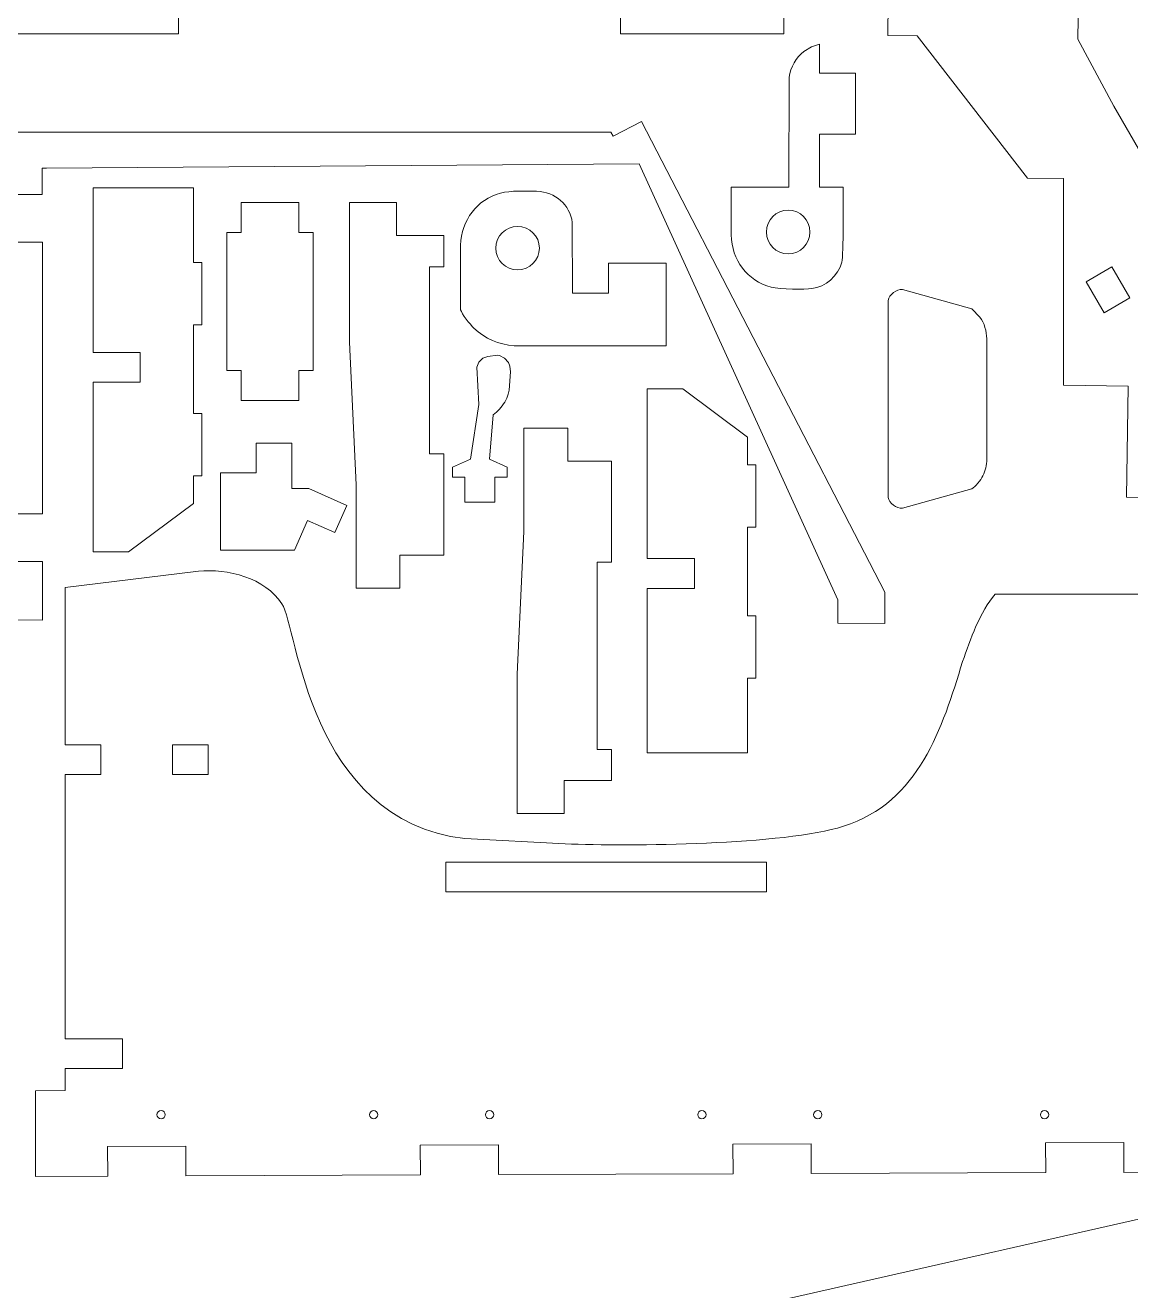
# Model space of a CAD drawing. Header units: centimetres. Extents: x -129.3 to -71.3, y -1.4 to 86.6.
# Drawn here: x -118.84 to -109.43, y 60.94 to 71.7 of the extents above; entities that cross this region are included whole.
import ezdxf

# ---------------------------------------------------------------- set-up
doc = ezdxf.new("R2010")
doc.units = ezdxf.units.CM
doc.header["$MEASUREMENT"] = 0
doc.layers.add('Camada 1', color=7, linetype='Continuous')

msp = doc.modelspace()

# ---------------------------------------------------------------- linework, layer by layer
at = {"layer": 'Camada 1', "color": 140, "lineweight": 9}
for centre in [(-117.67978, 62.43387), (-115.87117, 62.43387), (-114.88524, 62.43387), (-113.07871, 62.43387), (-112.09278, 62.43387), (-110.16287, 62.43387)]:
    msp.add_ellipse(centre, major_axis=(0, 0.03553), ratio=1, dxfattribs=at)
at = {"layer": 'Camada 1', "color": 250, "lineweight": 20}
msp.add_open_spline([(-100.75825, 86.62825), (-100.75825, 86.62825), (-128.75826, 86.62825), (-128.75826, 86.62825), (-128.75826, 86.62825), (-129.03325, 86.62825), (-129.25825, 86.40325), (-129.25825, 86.12825), (-129.25825, 86.12825), (-129.25825, 86.12825), (-129.25825, 43.12824), (-129.25825, 43.12824), (-129.25825, 43.12824), (-129.25825, 42.85323), (-129.03325, 42.62823), (-128.75826, 42.62823), (-128.75826, 42.62823), (-128.75826, 42.62823), (-100.75825, 42.62823), (-100.75825, 42.62823), (-100.75825, 42.62823), (-100.48326, 42.62823), (-100.25825, 42.85323), (-100.25825, 43.12824), (-100.25825, 43.12824), (-100.25825, 43.12824), (-100.25825, 86.12825), (-100.25825, 86.12825), (-100.25825, 86.12825), (-100.25825, 86.40325), (-100.48326, 86.62825), (-100.75825, 86.62825)], degree=3, knots=[0, 0, 0, 0, 0.11111111, 0.11111111, 0.11111111, 0.11111111, 0.22222222, 0.22222222, 0.22222222, 0.22222222, 0.33333333, 0.33333333, 0.33333333, 0.33333333, 0.44444444, 0.44444444, 0.44444444, 0.44444444, 0.55555556, 0.55555556, 0.55555556, 0.55555556, 0.66666667, 0.66666667, 0.66666667, 0.66666667, 0.77777778, 0.77777778, 0.77777778, 0.77777778, 1, 1, 1, 1], dxfattribs=at)
at = {"layer": 'Camada 1', "lineweight": 9}
for points, knots in [([(-106.00759, 72.35731), (-106.00759, 72.35731), (-106.00228, 72.72439), (-106.00228, 72.72439), (-106.00228, 72.72439), (-106.00228, 72.72439), (-105.36587, 72.71517), (-105.36587, 72.71517), (-105.36587, 72.71517), (-105.36587, 72.71517), (-104.58254, 72.40085), (-104.58254, 72.40085), (-104.58254, 72.40085), (-104.58254, 72.40085), (-102.04878, 72.36412), (-102.04878, 72.36412), (-102.04878, 72.36412), (-102.04878, 72.36412), (-101.74444, 72.13822), (-101.74444, 72.13822), (-101.74444, 72.13822), (-101.74444, 72.13822), (-101.74561, 72.05665), (-101.74561, 72.05665), (-101.74561, 72.05665), (-101.74561, 72.05665), (-101.95944, 72.05975), (-101.95944, 72.05975), (-101.95944, 72.05975), (-101.95944, 72.05975), (-101.9742, 71.04006), (-101.9742, 71.04006), (-101.9742, 71.04006), (-101.9742, 71.04006), (-102.31704, 71.04505), (-102.31704, 71.04505), (-102.31704, 71.04505), (-102.31704, 71.04505), (-102.32408, 70.54383), (-102.32408, 70.54383), (-102.32408, 70.54383), (-102.32408, 70.54383), (-102.06951, 70.54007), (-102.06951, 70.54007), (-102.06951, 70.54007), (-102.06951, 70.54007), (-102.0767, 70.04862), (-102.0767, 70.04862), (-102.0767, 70.04862), (-102.0767, 70.04862), (-102.33126, 70.05234), (-102.33126, 70.05234), (-102.33126, 70.05234), (-102.33126, 70.05234), (-102.34766, 68.92734), (-102.34766, 68.92734), (-102.34766, 68.92734), (-102.34766, 68.92734), (-102.09309, 68.92373), (-102.09309, 68.92373), (-102.09309, 68.92373), (-102.09309, 68.92373), (-102.10006, 68.43429), (-102.10006, 68.43429), (-102.10006, 68.43429), (-102.10006, 68.43429), (-102.35462, 68.43789), (-102.35462, 68.43789), (-102.35462, 68.43789), (-102.35462, 68.43789), (-102.36587, 67.66885), (-102.36587, 67.66885), (-102.36587, 67.66885), (-102.36587, 67.66885), (-102.38771, 67.62767), (-102.38771, 67.62767), (-102.38771, 67.62767), (-102.38771, 67.62767), (-102.50046, 67.54931), (-102.50046, 67.54931), (-102.50046, 67.54931), (-102.50046, 67.54931), (-102.35413, 67.34021), (-102.35413, 67.34021), (-102.35413, 67.34021), (-102.35413, 67.34021), (-102.60446, 67.16482), (-102.60446, 67.16482), (-102.60446, 67.16482), (-102.60446, 67.16482), (-102.75063, 67.37403), (-102.75063, 67.37403), (-102.75063, 67.37403), (-102.75063, 67.37403), (-102.89138, 67.27542), (-102.89138, 67.27542), (-102.89138, 67.27542), (-102.89138, 67.27542), (-102.9206, 67.31724), (-102.9206, 67.31724), (-102.9206, 67.31724), (-102.9206, 67.31724), (-103.47463, 67.3252), (-103.47463, 67.3252), (-103.47463, 67.3252), (-103.47463, 67.3252), (-103.45533, 68.65909), (-103.45533, 68.65909), (-103.45533, 68.65909), (-103.45533, 68.65909), (-107.36544, 68.71577), (-107.36544, 68.71577), (-107.36544, 68.71577), (-107.36544, 68.71577), (-109.04497, 67.68009), (-109.04497, 67.68009), (-109.04497, 67.68009), (-109.04497, 67.68009), (-109.46658, 67.68621), (-109.46658, 67.68621), (-109.46658, 67.68621), (-109.46658, 67.68621), (-109.45298, 68.63009), (-109.45298, 68.63009), (-109.45298, 68.63009), (-109.45298, 68.63009), (-110.00313, 68.63829), (-110.00313, 68.63829), (-110.00313, 68.63829), (-110.00313, 68.63829), (-110.00309, 70.396), (-110.00309, 70.396), (-110.00309, 70.396), (-110.00309, 70.396), (-110.30779, 70.40015), (-110.30779, 70.40015), (-110.30779, 70.40015), (-110.30779, 70.40015), (-111.24757, 71.60987), (-111.24757, 71.60987), (-111.24757, 71.60987), (-111.24757, 71.60987), (-111.498, 71.61417), (-111.498, 71.61417), (-111.498, 71.61417), (-111.498, 71.61417), (-111.498, 71.62628), (-111.498, 71.62628), (-111.498, 71.62628), (-111.498, 71.62628), (-111.49332, 71.88037), (-111.49332, 71.88037), (-111.49332, 71.88037), (-111.49332, 71.88037), (-112.38276, 71.88127), (-112.38276, 71.88127), (-112.38276, 71.88127), (-112.38276, 71.88127), (-112.38278, 71.62702), (-112.38278, 71.62702), (-112.38278, 71.62702), (-112.38278, 71.62702), (-113.77232, 71.62706), (-113.77232, 71.62706), (-113.77232, 71.62706), (-113.77232, 71.62706), (-113.77232, 71.88131), (-113.77232, 71.88131), (-113.77232, 71.88131), (-113.77232, 71.88131), (-117.53159, 71.88143), (-117.53159, 71.88143), (-117.53159, 71.88143), (-117.53159, 71.88143), (-117.5316, 71.62648), (-117.5316, 71.62648), (-117.5316, 71.62648), (-117.5316, 71.62648), (-118.92116, 71.62652), (-118.92116, 71.62652), (-118.92116, 71.62652), (-118.92116, 71.62652), (-118.92115, 71.88146), (-118.92115, 71.88146), (-118.92115, 71.88146), (-118.92115, 71.88146), (-122.68042, 71.88157), (-122.68042, 71.88157), (-122.68042, 71.88157), (-122.68042, 71.88157), (-122.68044, 71.62662), (-122.68044, 71.62662), (-122.68044, 71.62662), (-122.68044, 71.62662), (-124.06998, 71.62668), (-124.06998, 71.62668), (-124.06998, 71.62668), (-124.06998, 71.62668), (-124.06997, 71.88161), (-124.06997, 71.88161), (-124.06997, 71.88161), (-124.06997, 71.88161), (-127.82924, 71.88172), (-127.82924, 71.88172), (-127.82924, 71.88172), (-127.82924, 71.88172), (-127.82926, 70.91644), (-127.82926, 70.91644), (-127.82926, 70.91644), (-127.82926, 70.91644), (-128.76923, 70.91662), (-128.76923, 70.91662), (-128.76923, 70.91662), (-128.76923, 70.91662), (-128.7658, 71.15752), (-128.7658, 71.15752), (-128.7658, 71.15752), (-128.7658, 71.15752), (-129.02036, 71.1612), (-129.02036, 71.1612), (-129.02036, 71.1612), (-129.02036, 71.1612), (-129.01592, 71.46711), (-129.01592, 71.46711), (-129.01592, 71.46711), (-129.01592, 71.46711), (-128.76136, 71.46342), (-128.76136, 71.46342), (-128.76136, 71.46342), (-128.76136, 71.46342), (-128.75037, 72.22203), (-128.75037, 72.22203), (-128.75037, 72.22203), (-128.75037, 72.22203), (-127.6424, 72.67091), (-127.6424, 72.67091), (-127.6424, 72.67091), (-127.6424, 72.67091), (-127.38784, 72.66723), (-127.38784, 72.66723), (-127.38784, 72.66723), (-127.38784, 72.66723), (-124.75468, 72.66678), (-124.75468, 72.66678), (-124.75468, 72.66678), (-124.75468, 72.66678), (-124.24173, 72.9276), (-124.24173, 72.9276), (-124.24173, 72.9276), (-124.24173, 72.9276), (-123.7326, 72.92021), (-123.7326, 72.92021), (-123.7326, 72.92021), (-123.7326, 72.92021), (-123.73707, 72.61434), (-123.73707, 72.61434), (-123.73707, 72.61434), (-123.73707, 72.61434), (-123.48251, 72.61065), (-123.48251, 72.61065), (-123.48251, 72.61065), (-123.48251, 72.61065), (-123.47808, 72.91656), (-123.47808, 72.91656), (-123.47808, 72.91656), (-123.47808, 72.91656), (-122.96896, 72.90918), (-122.96896, 72.90918), (-122.96896, 72.90918), (-122.96896, 72.90918), (-122.46327, 72.66673), (-122.46327, 72.66673), (-122.46327, 72.66673), (-122.46327, 72.66673), (-110.35044, 72.66639), (-110.35044, 72.66639), (-110.35044, 72.66639), (-110.35044, 72.66639), (-110.2851, 72.65429), (-110.2851, 72.65429), (-110.2851, 72.65429), (-110.2851, 72.65429), (-110.22171, 72.63431), (-110.22171, 72.63431), (-110.22171, 72.63431), (-110.22171, 72.63431), (-110.16122, 72.60677), (-110.16122, 72.60677), (-110.16122, 72.60677), (-110.16122, 72.60677), (-110.10452, 72.57206), (-110.10452, 72.57206), (-110.10452, 72.57206), (-110.10452, 72.57206), (-110.05247, 72.53071), (-110.05247, 72.53071), (-110.05247, 72.53071), (-110.05247, 72.53071), (-110.00582, 72.48331), (-110.00582, 72.48331), (-110.00582, 72.48331), (-110.00582, 72.48331), (-109.96527, 72.4306), (-109.96527, 72.4306), (-109.96527, 72.4306), (-109.96527, 72.4306), (-109.93142, 72.37333), (-109.93142, 72.37333), (-109.93142, 72.37333), (-109.93142, 72.37333), (-109.90479, 72.31236), (-109.90479, 72.31236), (-109.90479, 72.31236), (-109.90479, 72.31236), (-109.88576, 72.24862), (-109.88576, 72.24862), (-109.88576, 72.24862), (-109.88576, 72.24862), (-109.87462, 72.18301), (-109.87462, 72.18301), (-109.87462, 72.18301), (-109.87462, 72.18301), (-109.87153, 72.11655), (-109.87153, 72.11655), (-109.87153, 72.11655), (-109.87153, 72.11655), (-109.87924, 71.5831), (-109.87924, 71.5831), (-109.87924, 71.5831), (-109.87924, 71.5831), (-109.57345, 71.0115), (-109.57345, 71.0115), (-109.57345, 71.0115), (-109.57345, 71.0115), (-108.9865, 69.99633), (-108.9865, 69.99633), (-108.9865, 69.99633), (-108.9865, 69.99633), (-109.22885, 69.85581), (-109.22885, 69.85581), (-109.22885, 69.85581), (-109.22885, 69.85581), (-109.07579, 69.59108), (-109.07579, 69.59108), (-109.07579, 69.59108), (-109.07579, 69.59108), (-108.83344, 69.7316), (-108.83344, 69.7316), (-108.83344, 69.7316), (-108.83344, 69.7316), (-108.65432, 69.42181), (-108.65432, 69.42181), (-108.65432, 69.42181), (-108.65432, 69.42181), (-107.59135, 69.82635), (-107.59135, 69.82635), (-107.59135, 69.82635), (-107.59135, 69.82635), (-107.55311, 72.47158), (-107.55311, 72.47158), (-107.55311, 72.47158), (-107.55311, 72.47158), (-106.89327, 72.73732), (-106.89327, 72.73732), (-106.89327, 72.73732), (-106.89327, 72.73732), (-106.25685, 72.72809), (-106.25685, 72.72809), (-106.25685, 72.72809), (-106.25685, 72.72809), (-106.26215, 72.361), (-106.26215, 72.361), (-106.26215, 72.361), (-106.26215, 72.361), (-106.00759, 72.35731), (-106.00759, 72.35731)], [0, 0, 0, 0, 0.01052632, 0.01052632, 0.01052632, 0.01052632, 0.02105263, 0.02105263, 0.02105263, 0.02105263, 0.03157895, 0.03157895, 0.03157895, 0.03157895, 0.04210526, 0.04210526, 0.04210526, 0.04210526, 0.05263158, 0.05263158, 0.05263158, 0.05263158, 0.06315789, 0.06315789, 0.06315789, 0.06315789, 0.07368421, 0.07368421, 0.07368421, 0.07368421, 0.08421053, 0.08421053, 0.08421053, 0.08421053, 0.09473684, 0.09473684, 0.09473684, 0.09473684, 0.10526316, 0.10526316, 0.10526316, 0.10526316, 0.11578947, 0.11578947, 0.11578947, 0.11578947, 0.12631579, 0.12631579, 0.12631579, 0.12631579, 0.13684211, 0.13684211, 0.13684211, 0.13684211, 0.14736842, 0.14736842, 0.14736842, 0.14736842, 0.15789474, 0.15789474, 0.15789474, 0.15789474, 0.16842105, 0.16842105, 0.16842105, 0.16842105, 0.17894737, 0.17894737, 0.17894737, 0.17894737, 0.18947368, 0.18947368, 0.18947368, 0.18947368, 0.2, 0.2, 0.2, 0.2, 0.21052632, 0.21052632, 0.21052632, 0.21052632, 0.22105263, 0.22105263, 0.22105263, 0.22105263, 0.23157895, 0.23157895, 0.23157895, 0.23157895, 0.24210526, 0.24210526, 0.24210526, 0.24210526, 0.25263158, 0.25263158, 0.25263158, 0.25263158, 0.26315789, 0.26315789, 0.26315789, 0.26315789, 0.27368421, 0.27368421, 0.27368421, 0.27368421, 0.28421053, 0.28421053, 0.28421053, 0.28421053, 0.29473684, 0.29473684, 0.29473684, 0.29473684, 0.30526316, 0.30526316, 0.30526316, 0.30526316, 0.31578947, 0.31578947, 0.31578947, 0.31578947, 0.32631579, 0.32631579, 0.32631579, 0.32631579, 0.33684211, 0.33684211, 0.33684211, 0.33684211, 0.34736842, 0.34736842, 0.34736842, 0.34736842, 0.35789474, 0.35789474, 0.35789474, 0.35789474, 0.36842105, 0.36842105, 0.36842105, 0.36842105, 0.37894737, 0.37894737, 0.37894737, 0.37894737, 0.38947368, 0.38947368, 0.38947368, 0.38947368, 0.4, 0.4, 0.4, 0.4, 0.41052632, 0.41052632, 0.41052632, 0.41052632, 0.42105263, 0.42105263, 0.42105263, 0.42105263, 0.43157895, 0.43157895, 0.43157895, 0.43157895, 0.44210526, 0.44210526, 0.44210526, 0.44210526, 0.45263158, 0.45263158, 0.45263158, 0.45263158, 0.46315789, 0.46315789, 0.46315789, 0.46315789, 0.47368421, 0.47368421, 0.47368421, 0.47368421, 0.48421053, 0.48421053, 0.48421053, 0.48421053, 0.49473684, 0.49473684, 0.49473684, 0.49473684, 0.50526316, 0.50526316, 0.50526316, 0.50526316, 0.51578947, 0.51578947, 0.51578947, 0.51578947, 0.52631579, 0.52631579, 0.52631579, 0.52631579, 0.53684211, 0.53684211, 0.53684211, 0.53684211, 0.54736842, 0.54736842, 0.54736842, 0.54736842, 0.55789474, 0.55789474, 0.55789474, 0.55789474, 0.56842105, 0.56842105, 0.56842105, 0.56842105, 0.57894737, 0.57894737, 0.57894737, 0.57894737, 0.58947368, 0.58947368, 0.58947368, 0.58947368, 0.6, 0.6, 0.6, 0.6, 0.61052632, 0.61052632, 0.61052632, 0.61052632, 0.62105263, 0.62105263, 0.62105263, 0.62105263, 0.63157895, 0.63157895, 0.63157895, 0.63157895, 0.64210526, 0.64210526, 0.64210526, 0.64210526, 0.65263158, 0.65263158, 0.65263158, 0.65263158, 0.66315789, 0.66315789, 0.66315789, 0.66315789, 0.67368421, 0.67368421, 0.67368421, 0.67368421, 0.68421053, 0.68421053, 0.68421053, 0.68421053, 0.69473684, 0.69473684, 0.69473684, 0.69473684, 0.70526316, 0.70526316, 0.70526316, 0.70526316, 0.71578947, 0.71578947, 0.71578947, 0.71578947, 0.72631579, 0.72631579, 0.72631579, 0.72631579, 0.73684211, 0.73684211, 0.73684211, 0.73684211, 0.74736842, 0.74736842, 0.74736842, 0.74736842, 0.75789474, 0.75789474, 0.75789474, 0.75789474, 0.76842105, 0.76842105, 0.76842105, 0.76842105, 0.77894737, 0.77894737, 0.77894737, 0.77894737, 0.78947368, 0.78947368, 0.78947368, 0.78947368, 0.8, 0.8, 0.8, 0.8, 0.81052632, 0.81052632, 0.81052632, 0.81052632, 0.82105263, 0.82105263, 0.82105263, 0.82105263, 0.83157895, 0.83157895, 0.83157895, 0.83157895, 0.84210526, 0.84210526, 0.84210526, 0.84210526, 0.85263158, 0.85263158, 0.85263158, 0.85263158, 0.86315789, 0.86315789, 0.86315789, 0.86315789, 0.87368421, 0.87368421, 0.87368421, 0.87368421, 0.88421053, 0.88421053, 0.88421053, 0.88421053, 0.89473684, 0.89473684, 0.89473684, 0.89473684, 0.90526316, 0.90526316, 0.90526316, 0.90526316, 0.91578947, 0.91578947, 0.91578947, 0.91578947, 0.92631579, 0.92631579, 0.92631579, 0.92631579, 0.93684211, 0.93684211, 0.93684211, 0.93684211, 0.94736842, 0.94736842, 0.94736842, 0.94736842, 0.95789474, 0.95789474, 0.95789474, 0.95789474, 0.96842105, 0.96842105, 0.96842105, 0.96842105, 0.97894737, 0.97894737, 0.97894737, 0.97894737, 1, 1, 1, 1]), ([(-112.14752, 71.51578), (-112.14752, 71.51578), (-112.07716, 71.53803), (-112.07716, 71.53803), (-112.07716, 71.53803), (-112.07716, 71.53803), (-112.07716, 71.29325), (-112.07716, 71.29325), (-112.07716, 71.29325), (-112.07716, 71.29325), (-111.77119, 71.29325), (-111.77119, 71.29325), (-111.77119, 71.29325), (-111.77119, 71.29325), (-111.77119, 70.77311), (-111.77119, 70.77311), (-111.77119, 70.77311), (-111.77119, 70.77311), (-112.07716, 70.77311), (-112.07716, 70.77311), (-112.07716, 70.77311), (-112.07716, 70.77311), (-112.07716, 70.32435), (-112.07716, 70.32435), (-112.07716, 70.32435), (-112.07716, 70.32435), (-111.87799, 70.32435), (-111.87799, 70.32435), (-111.87799, 70.32435), (-111.87845, 70.22014), (-111.87092, 69.74952), (-111.88842, 69.68421), (-111.88842, 69.68421), (-111.91978, 69.56717), (-112.02655, 69.4723), (-112.14402, 69.46005), (-112.14402, 69.46005), (-112.20012, 69.4542), (-112.41171, 69.45198), (-112.49024, 69.47297), (-112.49024, 69.47297), (-112.69256, 69.52703), (-112.82348, 69.70329), (-112.83036, 69.91638), (-112.83036, 69.91638), (-112.83036, 69.91638), (-112.83036, 70.32435), (-112.83036, 70.32435), (-112.83036, 70.32435), (-112.83036, 70.32435), (-112.33766, 70.32435), (-112.33766, 70.32435), (-112.33766, 70.32435), (-112.33766, 70.32435), (-112.33553, 71.25911), (-112.33553, 71.25911), (-112.33553, 71.25911), (-112.32579, 71.3426), (-112.27643, 71.42818), (-112.21095, 71.47808), (-112.21095, 71.47808), (-112.21095, 71.47808), (-112.14752, 71.51578), (-112.14752, 71.51578)], [0, 0, 0, 0, 0.05882353, 0.05882353, 0.05882353, 0.05882353, 0.11764706, 0.11764706, 0.11764706, 0.11764706, 0.17647059, 0.17647059, 0.17647059, 0.17647059, 0.23529412, 0.23529412, 0.23529412, 0.23529412, 0.29411765, 0.29411765, 0.29411765, 0.29411765, 0.35294118, 0.35294118, 0.35294118, 0.35294118, 0.41176471, 0.41176471, 0.41176471, 0.41176471, 0.47058824, 0.47058824, 0.47058824, 0.47058824, 0.52941176, 0.52941176, 0.52941176, 0.52941176, 0.58823529, 0.58823529, 0.58823529, 0.58823529, 0.64705882, 0.64705882, 0.64705882, 0.64705882, 0.70588235, 0.70588235, 0.70588235, 0.70588235, 0.76470588, 0.76470588, 0.76470588, 0.76470588, 0.82352941, 0.82352941, 0.82352941, 0.82352941, 0.88235294, 0.88235294, 0.88235294, 0.88235294, 1, 1, 1, 1]), ([(-111.52126, 66.87959), (-111.52126, 66.87959), (-113.593, 70.8816), (-113.593, 70.8816), (-113.593, 70.8816), (-113.593, 70.8816), (-113.83461, 70.75688), (-113.83461, 70.75688), (-113.83461, 70.75688), (-113.83461, 70.75688), (-113.85217, 70.79088), (-113.85217, 70.79088), (-113.85217, 70.79088), (-113.85217, 70.79088), (-129.11943, 70.79103), (-129.11943, 70.79103), (-129.11943, 70.79103), (-129.11943, 70.79103), (-129.11976, 70.39549), (-129.11976, 70.39549), (-129.11976, 70.39549), (-129.11976, 70.39549), (-128.8668, 70.39553), (-128.8668, 70.39553), (-128.8668, 70.39553), (-128.8668, 70.39553), (-128.8668, 67.18436), (-128.8668, 67.18436), (-128.8668, 67.18436), (-128.8668, 67.18436), (-129.11976, 67.18436), (-129.11976, 67.18436), (-129.11976, 67.18436), (-129.11976, 67.18436), (-129.11976, 66.69849), (-129.11976, 66.69849), (-129.11976, 66.69849), (-129.11976, 66.69849), (-118.68922, 66.63901), (-118.68922, 66.63901), (-118.68922, 66.63901), (-118.68922, 66.63901), (-118.68968, 67.13946), (-118.68968, 67.13946), (-118.68968, 67.13946), (-118.68968, 67.13946), (-118.94273, 67.13946), (-118.94273, 67.13946), (-118.94273, 67.13946), (-118.94273, 67.13946), (-118.94273, 67.54435), (-118.94273, 67.54435), (-118.94273, 67.54435), (-118.94273, 67.54435), (-118.68968, 67.54435), (-118.68968, 67.54435), (-118.68968, 67.54435), (-118.68968, 67.54435), (-118.68967, 69.85461), (-118.68967, 69.85461), (-118.68967, 69.85461), (-118.68967, 69.85461), (-118.94273, 69.85461), (-118.94273, 69.85461), (-118.94273, 69.85461), (-118.94273, 69.85461), (-118.94273, 70.25949), (-118.94273, 70.25949), (-118.94273, 70.25949), (-118.94273, 70.25949), (-118.69162, 70.25949), (-118.69162, 70.25949), (-118.69162, 70.25949), (-118.69162, 70.25949), (-118.6927, 70.48344), (-118.6927, 70.48344), (-118.6927, 70.48344), (-118.6927, 70.48344), (-118.6546, 70.48348), (-118.6546, 70.48348), (-118.6546, 70.48348), (-118.6546, 70.48348), (-113.61183, 70.52074), (-113.61183, 70.52074), (-113.61183, 70.52074), (-113.61183, 70.52074), (-111.92312, 66.81344), (-111.92312, 66.81344), (-111.92312, 66.81344), (-111.92312, 66.81344), (-111.92131, 66.63825), (-111.92131, 66.63825), (-111.92131, 66.63825), (-111.92131, 66.63825), (-111.9211, 66.61431), (-111.9211, 66.61431), (-111.9211, 66.61431), (-111.9211, 66.61431), (-111.52126, 66.61284), (-111.52126, 66.61284), (-111.52126, 66.61284), (-111.52126, 66.61284), (-111.52126, 66.87959), (-111.52126, 66.87959)], [0, 0, 0, 0, 0.03703704, 0.03703704, 0.03703704, 0.03703704, 0.07407407, 0.07407407, 0.07407407, 0.07407407, 0.11111111, 0.11111111, 0.11111111, 0.11111111, 0.14814815, 0.14814815, 0.14814815, 0.14814815, 0.18518519, 0.18518519, 0.18518519, 0.18518519, 0.22222222, 0.22222222, 0.22222222, 0.22222222, 0.25925926, 0.25925926, 0.25925926, 0.25925926, 0.2962963, 0.2962963, 0.2962963, 0.2962963, 0.33333333, 0.33333333, 0.33333333, 0.33333333, 0.37037037, 0.37037037, 0.37037037, 0.37037037, 0.40740741, 0.40740741, 0.40740741, 0.40740741, 0.44444444, 0.44444444, 0.44444444, 0.44444444, 0.48148148, 0.48148148, 0.48148148, 0.48148148, 0.51851852, 0.51851852, 0.51851852, 0.51851852, 0.55555556, 0.55555556, 0.55555556, 0.55555556, 0.59259259, 0.59259259, 0.59259259, 0.59259259, 0.62962963, 0.62962963, 0.62962963, 0.62962963, 0.66666667, 0.66666667, 0.66666667, 0.66666667, 0.7037037, 0.7037037, 0.7037037, 0.7037037, 0.74074074, 0.74074074, 0.74074074, 0.74074074, 0.77777778, 0.77777778, 0.77777778, 0.77777778, 0.81481481, 0.81481481, 0.81481481, 0.81481481, 0.85185185, 0.85185185, 0.85185185, 0.85185185, 0.88888889, 0.88888889, 0.88888889, 0.88888889, 0.92592593, 0.92592593, 0.92592593, 0.92592593, 1, 1, 1, 1]), ([(-118.25788, 67.22026), (-118.25788, 67.22026), (-117.956, 67.22026), (-117.956, 67.22026), (-117.956, 67.22026), (-117.956, 67.22026), (-117.40442, 67.63177), (-117.40442, 67.63177), (-117.40442, 67.63177), (-117.40442, 67.63177), (-117.40442, 67.86659), (-117.40442, 67.86659), (-117.40442, 67.86659), (-117.40442, 67.86659), (-117.33299, 67.86659), (-117.33299, 67.86659), (-117.33299, 67.86659), (-117.33299, 67.86659), (-117.333, 68.39655), (-117.333, 68.39655), (-117.333, 68.39655), (-117.333, 68.39655), (-117.40442, 68.39655), (-117.40442, 68.39655), (-117.40442, 68.39655), (-117.40442, 68.39655), (-117.40442, 69.15167), (-117.40442, 69.15167), (-117.40442, 69.15167), (-117.40442, 69.15167), (-117.333, 69.15167), (-117.333, 69.15167), (-117.333, 69.15167), (-117.333, 69.15167), (-117.333, 69.68162), (-117.333, 69.68162), (-117.333, 69.68162), (-117.333, 69.68162), (-117.40443, 69.68162), (-117.40443, 69.68162), (-117.40443, 69.68162), (-117.40443, 69.68162), (-117.40446, 70.3166), (-117.40446, 70.3166), (-117.40446, 70.3166), (-117.40446, 70.3166), (-118.25788, 70.31659), (-118.25788, 70.31659), (-118.25788, 70.31659), (-118.25788, 70.31659), (-118.25788, 68.91807), (-118.25788, 68.91807), (-118.25788, 68.91807), (-118.25788, 68.91807), (-117.85661, 68.91807), (-117.85661, 68.91807), (-117.85661, 68.91807), (-117.85661, 68.91807), (-117.85661, 68.6631), (-117.85661, 68.6631), (-117.85661, 68.6631), (-117.85661, 68.6631), (-118.25788, 68.6631), (-118.25788, 68.6631), (-118.25788, 68.6631), (-118.25788, 68.6631), (-118.25788, 67.22026), (-118.25788, 67.22026)], [0, 0, 0, 0, 0.05555556, 0.05555556, 0.05555556, 0.05555556, 0.11111111, 0.11111111, 0.11111111, 0.11111111, 0.16666667, 0.16666667, 0.16666667, 0.16666667, 0.22222222, 0.22222222, 0.22222222, 0.22222222, 0.27777778, 0.27777778, 0.27777778, 0.27777778, 0.33333333, 0.33333333, 0.33333333, 0.33333333, 0.38888889, 0.38888889, 0.38888889, 0.38888889, 0.44444444, 0.44444444, 0.44444444, 0.44444444, 0.5, 0.5, 0.5, 0.5, 0.55555556, 0.55555556, 0.55555556, 0.55555556, 0.61111111, 0.61111111, 0.61111111, 0.61111111, 0.66666667, 0.66666667, 0.66666667, 0.66666667, 0.72222222, 0.72222222, 0.72222222, 0.72222222, 0.77777778, 0.77777778, 0.77777778, 0.77777778, 0.83333333, 0.83333333, 0.83333333, 0.83333333, 0.88888889, 0.88888889, 0.88888889, 0.88888889, 1, 1, 1, 1]), ([(-114.67631, 68.97281), (-114.67631, 68.97281), (-113.38335, 68.97281), (-113.38335, 68.97281), (-113.38335, 68.97281), (-113.38335, 68.97281), (-113.38335, 69.67654), (-113.38335, 69.67654), (-113.38335, 69.67654), (-113.38335, 69.67654), (-113.87291, 69.67654), (-113.87291, 69.67654), (-113.87291, 69.67654), (-113.87291, 69.67654), (-113.87291, 69.42157), (-113.87291, 69.42157), (-113.87291, 69.42157), (-113.87291, 69.42157), (-114.17888, 69.42157), (-114.17888, 69.42157), (-114.17888, 69.42157), (-114.17888, 69.42157), (-114.1815, 70.02245), (-114.1815, 70.02245), (-114.1815, 70.02245), (-114.20147, 70.17423), (-114.32635, 70.28329), (-114.48484, 70.28848), (-114.48484, 70.28848), (-114.56062, 70.29096), (-114.71373, 70.29361), (-114.79111, 70.27294), (-114.79111, 70.27294), (-114.99344, 70.2189), (-115.12437, 70.04261), (-115.13124, 69.82953), (-115.13124, 69.82953), (-115.13124, 69.82953), (-115.13124, 69.27878), (-115.13124, 69.27878), (-115.13124, 69.27878), (-115.12309, 69.24677), (-115.04988, 69.15455), (-115.01911, 69.12491), (-115.01911, 69.12491), (-114.91983, 69.02929), (-114.81009, 68.98789), (-114.67631, 68.97281)], [0, 0, 0, 0, 0.07692308, 0.07692308, 0.07692308, 0.07692308, 0.15384615, 0.15384615, 0.15384615, 0.15384615, 0.23076923, 0.23076923, 0.23076923, 0.23076923, 0.30769231, 0.30769231, 0.30769231, 0.30769231, 0.38461538, 0.38461538, 0.38461538, 0.38461538, 0.46153846, 0.46153846, 0.46153846, 0.46153846, 0.53846154, 0.53846154, 0.53846154, 0.53846154, 0.61538462, 0.61538462, 0.61538462, 0.61538462, 0.69230769, 0.69230769, 0.69230769, 0.69230769, 0.76923077, 0.76923077, 0.76923077, 0.76923077, 0.84615385, 0.84615385, 0.84615385, 0.84615385, 1, 1, 1, 1]), ([(-116.50934, 68.76468), (-116.50934, 68.76468), (-116.38696, 68.76468), (-116.38696, 68.76468), (-116.38696, 68.76468), (-116.38696, 68.76468), (-116.38696, 69.93742), (-116.38696, 69.93742), (-116.38696, 69.93742), (-116.38696, 69.93742), (-116.50934, 69.93742), (-116.50934, 69.93742), (-116.50934, 69.93742), (-116.50934, 69.93742), (-116.50934, 70.1924), (-116.50934, 70.1924), (-116.50934, 70.1924), (-116.50934, 70.1924), (-116.99898, 70.1924), (-116.99898, 70.1924), (-116.99898, 70.1924), (-116.99898, 70.1924), (-116.99897, 69.93741), (-116.99897, 69.93741), (-116.99897, 69.93741), (-116.99897, 69.93741), (-117.12136, 69.9374), (-117.12136, 69.9374), (-117.12136, 69.9374), (-117.12136, 69.9374), (-117.12137, 68.76468), (-117.12137, 68.76468), (-117.12137, 68.76468), (-117.12137, 68.76468), (-116.99898, 68.76468), (-116.99898, 68.76468), (-116.99898, 68.76468), (-116.99898, 68.76468), (-116.99898, 68.50962), (-116.99898, 68.50962), (-116.99898, 68.50962), (-116.99898, 68.50962), (-116.50934, 68.50962), (-116.50934, 68.50962), (-116.50934, 68.50962), (-116.50934, 68.50962), (-116.50934, 68.76468), (-116.50934, 68.76468)], [0, 0, 0, 0, 0.07692308, 0.07692308, 0.07692308, 0.07692308, 0.15384615, 0.15384615, 0.15384615, 0.15384615, 0.23076923, 0.23076923, 0.23076923, 0.23076923, 0.30769231, 0.30769231, 0.30769231, 0.30769231, 0.38461538, 0.38461538, 0.38461538, 0.38461538, 0.46153846, 0.46153846, 0.46153846, 0.46153846, 0.53846154, 0.53846154, 0.53846154, 0.53846154, 0.61538462, 0.61538462, 0.61538462, 0.61538462, 0.69230769, 0.69230769, 0.69230769, 0.69230769, 0.76923077, 0.76923077, 0.76923077, 0.76923077, 0.84615385, 0.84615385, 0.84615385, 0.84615385, 1, 1, 1, 1]), ([(-116.01957, 67.79224), (-116.01957, 67.79224), (-116.01957, 66.91197), (-116.01957, 66.91197), (-116.01957, 66.91197), (-116.01957, 66.91197), (-115.64735, 66.91197), (-115.64735, 66.91197), (-115.64735, 66.91197), (-115.64735, 66.91197), (-115.64735, 67.19308), (-115.64735, 67.19308), (-115.64735, 67.19308), (-115.64735, 67.19308), (-115.27513, 67.19308), (-115.27513, 67.19308), (-115.27513, 67.19308), (-115.27513, 67.19308), (-115.27513, 68.05413), (-115.27513, 68.05413), (-115.27513, 68.05413), (-115.27513, 68.05413), (-115.39751, 68.05413), (-115.39751, 68.05413), (-115.39751, 68.05413), (-115.39751, 68.05413), (-115.39751, 69.64517), (-115.39751, 69.64517), (-115.39751, 69.64517), (-115.39751, 69.64517), (-115.27513, 69.64517), (-115.27513, 69.64517), (-115.27513, 69.64517), (-115.27513, 69.64517), (-115.27513, 69.91137), (-115.27513, 69.91137), (-115.27513, 69.91137), (-115.27513, 69.91137), (-115.67639, 69.91137), (-115.67639, 69.91137), (-115.67639, 69.91137), (-115.67639, 69.91137), (-115.67639, 70.19184), (-115.67639, 70.19184), (-115.67639, 70.19184), (-115.67639, 70.19184), (-116.07764, 70.19184), (-116.07764, 70.19184), (-116.07764, 70.19184), (-116.07764, 70.19184), (-116.07764, 69.00479), (-116.07764, 69.00479), (-116.07764, 69.00479), (-116.07764, 69.00479), (-116.01957, 67.79224), (-116.01957, 67.79224)], [0, 0, 0, 0, 0.06666667, 0.06666667, 0.06666667, 0.06666667, 0.13333333, 0.13333333, 0.13333333, 0.13333333, 0.2, 0.2, 0.2, 0.2, 0.26666667, 0.26666667, 0.26666667, 0.26666667, 0.33333333, 0.33333333, 0.33333333, 0.33333333, 0.4, 0.4, 0.4, 0.4, 0.46666667, 0.46666667, 0.46666667, 0.46666667, 0.53333333, 0.53333333, 0.53333333, 0.53333333, 0.6, 0.6, 0.6, 0.6, 0.66666667, 0.66666667, 0.66666667, 0.66666667, 0.73333333, 0.73333333, 0.73333333, 0.73333333, 0.8, 0.8, 0.8, 0.8, 0.86666667, 0.86666667, 0.86666667, 0.86666667, 1, 1, 1, 1]), ([(-112.34446, 69.75612), (-112.24201, 69.75612), (-112.15896, 69.83917), (-112.15896, 69.94162), (-112.15896, 69.94162), (-112.15896, 70.04407), (-112.24201, 70.12712), (-112.34446, 70.12712), (-112.34446, 70.12712), (-112.44691, 70.12712), (-112.52996, 70.04407), (-112.52996, 69.94162), (-112.52996, 69.94162), (-112.52996, 69.83917), (-112.44691, 69.75612), (-112.34446, 69.75612)], [0, 0, 0, 0, 0.2, 0.2, 0.2, 0.2, 0.4, 0.4, 0.4, 0.4, 0.6, 0.6, 0.6, 0.6, 1, 1, 1, 1]), ([(-114.64679, 69.98979), (-114.54434, 69.98979), (-114.46129, 69.90674), (-114.46129, 69.80429), (-114.46129, 69.80429), (-114.46129, 69.70184), (-114.54434, 69.61879), (-114.64679, 69.61879), (-114.64679, 69.61879), (-114.74924, 69.61879), (-114.83229, 69.70184), (-114.83229, 69.80429), (-114.83229, 69.80429), (-114.83229, 69.90674), (-114.74924, 69.98979), (-114.64679, 69.98979)], [0, 0, 0, 0, 0.2, 0.2, 0.2, 0.2, 0.4, 0.4, 0.4, 0.4, 0.6, 0.6, 0.6, 0.6, 1, 1, 1, 1]), ([(-109.65731, 69.25388), (-109.65731, 69.25388), (-109.81039, 69.51864), (-109.81039, 69.51864), (-109.81039, 69.51864), (-109.81039, 69.51864), (-109.59006, 69.64638), (-109.59006, 69.64638), (-109.59006, 69.64638), (-109.59006, 69.64638), (-109.43698, 69.38163), (-109.43698, 69.38163), (-109.43698, 69.38163), (-109.43698, 69.38163), (-109.65731, 69.25388), (-109.65731, 69.25388)], [0, 0, 0, 0, 0.2, 0.2, 0.2, 0.2, 0.4, 0.4, 0.4, 0.4, 0.6, 0.6, 0.6, 0.6, 1, 1, 1, 1]), ([(-110.78205, 69.28743), (-110.78205, 69.28743), (-111.37187, 69.4523), (-111.37187, 69.4523), (-111.37187, 69.4523), (-111.42035, 69.45763), (-111.48635, 69.40755), (-111.4943, 69.35944), (-111.4943, 69.35944), (-111.4943, 69.35944), (-111.4949, 67.68451), (-111.4949, 67.68451), (-111.4949, 67.68451), (-111.48699, 67.63642), (-111.42099, 67.58632), (-111.37254, 67.5916), (-111.37254, 67.5916), (-111.37254, 67.5916), (-110.78205, 67.7565), (-110.78205, 67.7565), (-110.78205, 67.7565), (-110.75232, 67.77246), (-110.70606, 67.83213), (-110.68819, 67.86748), (-110.68819, 67.86748), (-110.66461, 67.91409), (-110.65649, 67.95686), (-110.65444, 68.00885), (-110.65444, 68.00885), (-110.65444, 68.00885), (-110.65382, 69.03427), (-110.65382, 69.03427), (-110.65382, 69.03427), (-110.65848, 69.09416), (-110.67328, 69.16912), (-110.71317, 69.21806), (-110.71317, 69.21806), (-110.71317, 69.21806), (-110.78205, 69.28743), (-110.78205, 69.28743)], [0, 0, 0, 0, 0.09090909, 0.09090909, 0.09090909, 0.09090909, 0.18181818, 0.18181818, 0.18181818, 0.18181818, 0.27272727, 0.27272727, 0.27272727, 0.27272727, 0.36363636, 0.36363636, 0.36363636, 0.36363636, 0.45454545, 0.45454545, 0.45454545, 0.45454545, 0.54545455, 0.54545455, 0.54545455, 0.54545455, 0.63636364, 0.63636364, 0.63636364, 0.63636364, 0.72727273, 0.72727273, 0.72727273, 0.72727273, 0.81818182, 0.81818182, 0.81818182, 0.81818182, 1, 1, 1, 1]), ([(-115.04628, 68.01046), (-115.04628, 68.01046), (-115.20155, 67.94249), (-115.20155, 67.94249), (-115.20155, 67.94249), (-115.20155, 67.94249), (-115.20156, 67.85685), (-115.20156, 67.85685), (-115.20156, 67.85685), (-115.20156, 67.85685), (-115.09549, 67.85685), (-115.09549, 67.85685), (-115.09549, 67.85685), (-115.09549, 67.85685), (-115.0955, 67.64436), (-115.0955, 67.64436), (-115.0955, 67.64436), (-115.0955, 67.64436), (-114.84052, 67.64435), (-114.84052, 67.64435), (-114.84052, 67.64435), (-114.84052, 67.64435), (-114.84051, 67.85684), (-114.84051, 67.85684), (-114.84051, 67.85684), (-114.84051, 67.85684), (-114.73444, 67.85683), (-114.73444, 67.85683), (-114.73444, 67.85683), (-114.73444, 67.85683), (-114.73444, 67.94248), (-114.73444, 67.94248), (-114.73444, 67.94248), (-114.73444, 67.94248), (-114.88443, 68.01045), (-114.88443, 68.01045), (-114.88443, 68.01045), (-114.88443, 68.01045), (-114.85575, 68.38713), (-114.85575, 68.38713), (-114.85575, 68.38713), (-114.85575, 68.38713), (-114.84101, 68.39819), (-114.84101, 68.39819), (-114.84101, 68.39819), (-114.84101, 68.39819), (-114.82687, 68.40999), (-114.82687, 68.40999), (-114.82687, 68.40999), (-114.82687, 68.40999), (-114.81336, 68.42252), (-114.81336, 68.42252), (-114.81336, 68.42252), (-114.81336, 68.42252), (-114.80051, 68.43573), (-114.80051, 68.43573), (-114.80051, 68.43573), (-114.80051, 68.43573), (-114.78838, 68.4496), (-114.78838, 68.4496), (-114.78838, 68.4496), (-114.78838, 68.4496), (-114.77698, 68.46407), (-114.77698, 68.46407), (-114.77698, 68.46407), (-114.77698, 68.46407), (-114.76636, 68.47912), (-114.76636, 68.47912), (-114.76636, 68.47912), (-114.76636, 68.47912), (-114.75653, 68.4947), (-114.75653, 68.4947), (-114.75653, 68.4947), (-114.75653, 68.4947), (-114.74752, 68.51077), (-114.74752, 68.51077), (-114.74752, 68.51077), (-114.74752, 68.51077), (-114.73936, 68.5273), (-114.73936, 68.5273), (-114.73936, 68.5273), (-114.73936, 68.5273), (-114.73208, 68.54422), (-114.73208, 68.54422), (-114.73208, 68.54422), (-114.73208, 68.54422), (-114.72568, 68.5615), (-114.72568, 68.5615), (-114.72568, 68.5615), (-114.72568, 68.5615), (-114.71918, 68.59549), (-114.71918, 68.59549), (-114.71918, 68.59549), (-114.71918, 68.59549), (-114.70706, 68.75313), (-114.70706, 68.75313), (-114.70706, 68.75313), (-114.70706, 68.75313), (-114.71228, 68.80167), (-114.71228, 68.80167), (-114.71228, 68.80167), (-114.71228, 68.80167), (-114.72541, 68.83157), (-114.72541, 68.83157), (-114.72541, 68.83157), (-114.72541, 68.83157), (-114.75759, 68.86828), (-114.75759, 68.86828), (-114.75759, 68.86828), (-114.75759, 68.86828), (-114.80082, 68.89096), (-114.80082, 68.89096), (-114.80082, 68.89096), (-114.80082, 68.89096), (-114.81672, 68.89481), (-114.81672, 68.89481), (-114.81672, 68.89481), (-114.81672, 68.89481), (-114.89877, 68.88406), (-114.89877, 68.88406), (-114.89877, 68.88406), (-114.89877, 68.88406), (-114.94292, 68.86817), (-114.94292, 68.86817), (-114.94292, 68.86817), (-114.94292, 68.86817), (-114.97641, 68.83531), (-114.97641, 68.83531), (-114.97641, 68.83531), (-114.97641, 68.83531), (-114.99315, 68.79149), (-114.99315, 68.79149), (-114.99315, 68.79149), (-114.99315, 68.79149), (-114.97654, 68.47344), (-114.97654, 68.47344), (-114.97654, 68.47344), (-114.97654, 68.47344), (-115.04628, 68.01046), (-115.04628, 68.01046)], [0, 0, 0, 0, 0.02777778, 0.02777778, 0.02777778, 0.02777778, 0.05555556, 0.05555556, 0.05555556, 0.05555556, 0.08333333, 0.08333333, 0.08333333, 0.08333333, 0.11111111, 0.11111111, 0.11111111, 0.11111111, 0.13888889, 0.13888889, 0.13888889, 0.13888889, 0.16666667, 0.16666667, 0.16666667, 0.16666667, 0.19444444, 0.19444444, 0.19444444, 0.19444444, 0.22222222, 0.22222222, 0.22222222, 0.22222222, 0.25, 0.25, 0.25, 0.25, 0.27777778, 0.27777778, 0.27777778, 0.27777778, 0.30555556, 0.30555556, 0.30555556, 0.30555556, 0.33333333, 0.33333333, 0.33333333, 0.33333333, 0.36111111, 0.36111111, 0.36111111, 0.36111111, 0.38888889, 0.38888889, 0.38888889, 0.38888889, 0.41666667, 0.41666667, 0.41666667, 0.41666667, 0.44444444, 0.44444444, 0.44444444, 0.44444444, 0.47222222, 0.47222222, 0.47222222, 0.47222222, 0.5, 0.5, 0.5, 0.5, 0.52777778, 0.52777778, 0.52777778, 0.52777778, 0.55555556, 0.55555556, 0.55555556, 0.55555556, 0.58333333, 0.58333333, 0.58333333, 0.58333333, 0.61111111, 0.61111111, 0.61111111, 0.61111111, 0.63888889, 0.63888889, 0.63888889, 0.63888889, 0.66666667, 0.66666667, 0.66666667, 0.66666667, 0.69444444, 0.69444444, 0.69444444, 0.69444444, 0.72222222, 0.72222222, 0.72222222, 0.72222222, 0.75, 0.75, 0.75, 0.75, 0.77777778, 0.77777778, 0.77777778, 0.77777778, 0.80555556, 0.80555556, 0.80555556, 0.80555556, 0.83333333, 0.83333333, 0.83333333, 0.83333333, 0.86111111, 0.86111111, 0.86111111, 0.86111111, 0.88888889, 0.88888889, 0.88888889, 0.88888889, 0.91666667, 0.91666667, 0.91666667, 0.91666667, 0.94444444, 0.94444444, 0.94444444, 0.94444444, 1, 1, 1, 1]), ([(-113.54388, 68.60836), (-113.54388, 68.60836), (-113.242, 68.60836), (-113.242, 68.60836), (-113.242, 68.60836), (-113.242, 68.60836), (-112.69042, 68.19685), (-112.69042, 68.19685), (-112.69042, 68.19685), (-112.69042, 68.19685), (-112.69042, 67.96203), (-112.69042, 67.96203), (-112.69042, 67.96203), (-112.69042, 67.96203), (-112.61899, 67.96203), (-112.61899, 67.96203), (-112.61899, 67.96203), (-112.61899, 67.96203), (-112.619, 67.43207), (-112.619, 67.43207), (-112.619, 67.43207), (-112.619, 67.43207), (-112.69042, 67.43207), (-112.69042, 67.43207), (-112.69042, 67.43207), (-112.69042, 67.43207), (-112.69042, 66.67695), (-112.69042, 66.67695), (-112.69042, 66.67695), (-112.69042, 66.67695), (-112.619, 66.67695), (-112.619, 66.67695), (-112.619, 66.67695), (-112.619, 66.67695), (-112.619, 66.147), (-112.619, 66.147), (-112.619, 66.147), (-112.619, 66.147), (-112.69043, 66.147), (-112.69043, 66.147), (-112.69043, 66.147), (-112.69043, 66.147), (-112.69046, 65.51202), (-112.69046, 65.51202), (-112.69046, 65.51202), (-112.69046, 65.51202), (-113.54388, 65.51203), (-113.54388, 65.51203), (-113.54388, 65.51203), (-113.54388, 65.51203), (-113.54388, 66.91055), (-113.54388, 66.91055), (-113.54388, 66.91055), (-113.54388, 66.91055), (-113.14261, 66.91055), (-113.14261, 66.91055), (-113.14261, 66.91055), (-113.14261, 66.91055), (-113.14261, 67.16552), (-113.14261, 67.16552), (-113.14261, 67.16552), (-113.14261, 67.16552), (-113.54388, 67.16552), (-113.54388, 67.16552), (-113.54388, 67.16552), (-113.54388, 67.16552), (-113.54388, 68.60836), (-113.54388, 68.60836)], [0, 0, 0, 0, 0.05555556, 0.05555556, 0.05555556, 0.05555556, 0.11111111, 0.11111111, 0.11111111, 0.11111111, 0.16666667, 0.16666667, 0.16666667, 0.16666667, 0.22222222, 0.22222222, 0.22222222, 0.22222222, 0.27777778, 0.27777778, 0.27777778, 0.27777778, 0.33333333, 0.33333333, 0.33333333, 0.33333333, 0.38888889, 0.38888889, 0.38888889, 0.38888889, 0.44444444, 0.44444444, 0.44444444, 0.44444444, 0.5, 0.5, 0.5, 0.5, 0.55555556, 0.55555556, 0.55555556, 0.55555556, 0.61111111, 0.61111111, 0.61111111, 0.61111111, 0.66666667, 0.66666667, 0.66666667, 0.66666667, 0.72222222, 0.72222222, 0.72222222, 0.72222222, 0.77777778, 0.77777778, 0.77777778, 0.77777778, 0.83333333, 0.83333333, 0.83333333, 0.83333333, 0.88888889, 0.88888889, 0.88888889, 0.88888889, 1, 1, 1, 1]), ([(-114.59262, 67.39429), (-114.59262, 67.39429), (-114.59262, 68.27456), (-114.59262, 68.27456), (-114.59262, 68.27456), (-114.59262, 68.27456), (-114.2204, 68.27456), (-114.2204, 68.27456), (-114.2204, 68.27456), (-114.2204, 68.27456), (-114.2204, 67.99345), (-114.2204, 67.99345), (-114.2204, 67.99345), (-114.2204, 67.99345), (-113.84818, 67.99345), (-113.84818, 67.99345), (-113.84818, 67.99345), (-113.84818, 67.99345), (-113.84818, 67.1324), (-113.84818, 67.1324), (-113.84818, 67.1324), (-113.84818, 67.1324), (-113.97056, 67.1324), (-113.97056, 67.1324), (-113.97056, 67.1324), (-113.97056, 67.1324), (-113.97056, 65.54136), (-113.97056, 65.54136), (-113.97056, 65.54136), (-113.97056, 65.54136), (-113.84818, 65.54136), (-113.84818, 65.54136), (-113.84818, 65.54136), (-113.84818, 65.54136), (-113.84818, 65.27516), (-113.84818, 65.27516), (-113.84818, 65.27516), (-113.84818, 65.27516), (-114.24944, 65.27516), (-114.24944, 65.27516), (-114.24944, 65.27516), (-114.24944, 65.27516), (-114.24944, 64.99469), (-114.24944, 64.99469), (-114.24944, 64.99469), (-114.24944, 64.99469), (-114.65069, 64.99469), (-114.65069, 64.99469), (-114.65069, 64.99469), (-114.65069, 64.99469), (-114.65069, 66.18174), (-114.65069, 66.18174), (-114.65069, 66.18174), (-114.65069, 66.18174), (-114.59262, 67.39429), (-114.59262, 67.39429)], [0, 0, 0, 0, 0.06666667, 0.06666667, 0.06666667, 0.06666667, 0.13333333, 0.13333333, 0.13333333, 0.13333333, 0.2, 0.2, 0.2, 0.2, 0.26666667, 0.26666667, 0.26666667, 0.26666667, 0.33333333, 0.33333333, 0.33333333, 0.33333333, 0.4, 0.4, 0.4, 0.4, 0.46666667, 0.46666667, 0.46666667, 0.46666667, 0.53333333, 0.53333333, 0.53333333, 0.53333333, 0.6, 0.6, 0.6, 0.6, 0.66666667, 0.66666667, 0.66666667, 0.66666667, 0.73333333, 0.73333333, 0.73333333, 0.73333333, 0.8, 0.8, 0.8, 0.8, 0.86666667, 0.86666667, 0.86666667, 0.86666667, 1, 1, 1, 1]), ([(-116.43374, 67.48735), (-116.43374, 67.48735), (-116.20221, 67.38523), (-116.20221, 67.38523), (-116.20221, 67.38523), (-116.20221, 67.38523), (-116.1001, 67.61677), (-116.1001, 67.61677), (-116.1001, 67.61677), (-116.1001, 67.61677), (-116.42326, 67.75929), (-116.42326, 67.75929), (-116.42326, 67.75929), (-116.42326, 67.75929), (-116.56686, 67.75929), (-116.56686, 67.75929), (-116.56686, 67.75929), (-116.56686, 67.75929), (-116.56688, 68.14684), (-116.56688, 68.14684), (-116.56688, 68.14684), (-116.56688, 68.14684), (-116.87099, 68.14684), (-116.87099, 68.14684), (-116.87099, 68.14684), (-116.87099, 68.14684), (-116.87099, 67.89379), (-116.87099, 67.89379), (-116.87099, 67.89379), (-116.87099, 67.89379), (-117.17465, 67.89379), (-117.17465, 67.89379), (-117.17465, 67.89379), (-117.17465, 67.89379), (-117.17465, 67.23434), (-117.17465, 67.23434), (-117.17465, 67.23434), (-117.17465, 67.23434), (-116.54534, 67.23434), (-116.54534, 67.23434), (-116.54534, 67.23434), (-116.54534, 67.23434), (-116.43374, 67.48735), (-116.43374, 67.48735)], [0, 0, 0, 0, 0.08333333, 0.08333333, 0.08333333, 0.08333333, 0.16666667, 0.16666667, 0.16666667, 0.16666667, 0.25, 0.25, 0.25, 0.25, 0.33333333, 0.33333333, 0.33333333, 0.33333333, 0.41666667, 0.41666667, 0.41666667, 0.41666667, 0.5, 0.5, 0.5, 0.5, 0.58333333, 0.58333333, 0.58333333, 0.58333333, 0.66666667, 0.66666667, 0.66666667, 0.66666667, 0.75, 0.75, 0.75, 0.75, 0.83333333, 0.83333333, 0.83333333, 0.83333333, 1, 1, 1, 1]), ([(-110.86061, 66.28827), (-110.79748, 66.47429), (-110.71217, 66.71207), (-110.58277, 66.86172), (-110.58277, 66.86172), (-110.58277, 66.86172), (-108.58794, 66.86263), (-108.58794, 66.86263), (-108.58794, 66.86263), (-108.58794, 66.86263), (-108.57026, 61.94679), (-108.57026, 61.94679), (-108.57026, 61.94679), (-108.57026, 61.94679), (-109.48867, 61.94345), (-109.48867, 61.94345), (-109.48867, 61.94345), (-109.48867, 61.94345), (-109.48959, 62.1965), (-109.48959, 62.1965), (-109.48959, 62.1965), (-109.48959, 62.1965), (-110.15461, 62.19405), (-110.15461, 62.19405), (-110.15461, 62.19405), (-110.15461, 62.19405), (-110.15367, 61.941), (-110.15367, 61.941), (-110.15367, 61.941), (-110.15367, 61.941), (-112.14869, 61.93368), (-112.14869, 61.93368), (-112.14869, 61.93368), (-112.14869, 61.93368), (-112.14961, 62.18672), (-112.14961, 62.18672), (-112.14961, 62.18672), (-112.14961, 62.18672), (-112.81462, 62.18428), (-112.81462, 62.18428), (-112.81462, 62.18428), (-112.81462, 62.18428), (-112.81369, 61.93123), (-112.81369, 61.93123), (-112.81369, 61.93123), (-112.81369, 61.93123), (-114.80871, 61.92389), (-114.80871, 61.92389), (-114.80871, 61.92389), (-114.80871, 61.92389), (-114.80964, 62.17694), (-114.80964, 62.17694), (-114.80964, 62.17694), (-114.80964, 62.17694), (-115.47464, 62.1745), (-115.47464, 62.1745), (-115.47464, 62.1745), (-115.47464, 62.1745), (-115.47372, 61.92145), (-115.47372, 61.92145), (-115.47372, 61.92145), (-115.47372, 61.92145), (-117.46874, 61.91411), (-117.46874, 61.91411), (-117.46874, 61.91411), (-117.46874, 61.91411), (-117.46966, 62.16716), (-117.46966, 62.16716), (-117.46966, 62.16716), (-117.46966, 62.16716), (-118.13465, 62.16472), (-118.13465, 62.16472), (-118.13465, 62.16472), (-118.13465, 62.16472), (-118.13374, 61.91167), (-118.13374, 61.91167), (-118.13374, 61.91167), (-118.13374, 61.91167), (-118.74813, 61.90923), (-118.74813, 61.90923), (-118.74813, 61.90923), (-118.74813, 61.90923), (-118.74813, 62.63802), (-118.74813, 62.63802), (-118.74813, 62.63802), (-118.74813, 62.63802), (-118.49508, 62.63913), (-118.49508, 62.63913), (-118.49508, 62.63913), (-118.49508, 62.63913), (-118.49508, 62.82549), (-118.49508, 62.82549), (-118.49508, 62.82549), (-118.49508, 62.82549), (-118.00922, 62.82549), (-118.00922, 62.82549), (-118.00922, 62.82549), (-118.00922, 62.82549), (-118.00922, 63.07854), (-118.00922, 63.07854), (-118.00922, 63.07854), (-118.00922, 63.07854), (-118.49508, 63.07854), (-118.49508, 63.07854), (-118.49508, 63.07854), (-118.49508, 63.07854), (-118.49508, 65.32767), (-118.49508, 65.32767), (-118.49508, 65.32767), (-118.49508, 65.32767), (-118.19142, 65.32767), (-118.19142, 65.32767), (-118.19142, 65.32767), (-118.19142, 65.32767), (-118.19142, 65.58058), (-118.19142, 65.58058), (-118.19142, 65.58058), (-118.19142, 65.58058), (-118.49508, 65.58058), (-118.49508, 65.58058), (-118.49508, 65.58058), (-118.49508, 65.58058), (-118.49508, 66.918), (-118.49508, 66.918), (-118.49508, 66.918), (-118.49508, 66.918), (-117.36265, 67.05673), (-117.36265, 67.05673), (-117.36265, 67.05673), (-117.11349, 67.08099), (-116.79656, 67.00046), (-116.65169, 66.77874), (-116.65169, 66.77874), (-116.5176, 66.57352), (-116.43068, 64.94387), (-115.09628, 64.78184), (-115.09628, 64.78184), (-115.09628, 64.78184), (-114.24243, 64.73726), (-114.24243, 64.73726), (-114.24243, 64.73726), (-113.6926, 64.71697), (-112.37535, 64.72606), (-111.87464, 64.8869), (-111.87464, 64.8869), (-111.22363, 65.09602), (-111.03658, 65.71965), (-110.86061, 66.28827)], [0, 0, 0, 0, 0.02631579, 0.02631579, 0.02631579, 0.02631579, 0.05263158, 0.05263158, 0.05263158, 0.05263158, 0.07894737, 0.07894737, 0.07894737, 0.07894737, 0.10526316, 0.10526316, 0.10526316, 0.10526316, 0.13157895, 0.13157895, 0.13157895, 0.13157895, 0.15789474, 0.15789474, 0.15789474, 0.15789474, 0.18421053, 0.18421053, 0.18421053, 0.18421053, 0.21052632, 0.21052632, 0.21052632, 0.21052632, 0.23684211, 0.23684211, 0.23684211, 0.23684211, 0.26315789, 0.26315789, 0.26315789, 0.26315789, 0.28947368, 0.28947368, 0.28947368, 0.28947368, 0.31578947, 0.31578947, 0.31578947, 0.31578947, 0.34210526, 0.34210526, 0.34210526, 0.34210526, 0.36842105, 0.36842105, 0.36842105, 0.36842105, 0.39473684, 0.39473684, 0.39473684, 0.39473684, 0.42105263, 0.42105263, 0.42105263, 0.42105263, 0.44736842, 0.44736842, 0.44736842, 0.44736842, 0.47368421, 0.47368421, 0.47368421, 0.47368421, 0.5, 0.5, 0.5, 0.5, 0.52631579, 0.52631579, 0.52631579, 0.52631579, 0.55263158, 0.55263158, 0.55263158, 0.55263158, 0.57894737, 0.57894737, 0.57894737, 0.57894737, 0.60526316, 0.60526316, 0.60526316, 0.60526316, 0.63157895, 0.63157895, 0.63157895, 0.63157895, 0.65789474, 0.65789474, 0.65789474, 0.65789474, 0.68421053, 0.68421053, 0.68421053, 0.68421053, 0.71052632, 0.71052632, 0.71052632, 0.71052632, 0.73684211, 0.73684211, 0.73684211, 0.73684211, 0.76315789, 0.76315789, 0.76315789, 0.76315789, 0.78947368, 0.78947368, 0.78947368, 0.78947368, 0.81578947, 0.81578947, 0.81578947, 0.81578947, 0.84210526, 0.84210526, 0.84210526, 0.84210526, 0.86842105, 0.86842105, 0.86842105, 0.86842105, 0.89473684, 0.89473684, 0.89473684, 0.89473684, 0.92105263, 0.92105263, 0.92105263, 0.92105263, 0.94736842, 0.94736842, 0.94736842, 0.94736842, 1, 1, 1, 1]), ([(-117.5841, 65.58055), (-117.5841, 65.58055), (-117.5841, 65.32768), (-117.5841, 65.32768), (-117.5841, 65.32768), (-117.5841, 65.32768), (-117.28044, 65.32768), (-117.28044, 65.32768), (-117.28044, 65.32768), (-117.28044, 65.32768), (-117.28044, 65.58055), (-117.28044, 65.58055), (-117.28044, 65.58055), (-117.28044, 65.58055), (-117.5841, 65.58055), (-117.5841, 65.58055)], [0, 0, 0, 0, 0.2, 0.2, 0.2, 0.2, 0.4, 0.4, 0.4, 0.4, 0.6, 0.6, 0.6, 0.6, 1, 1, 1, 1]), ([(-112.52881, 64.32825), (-112.52881, 64.32825), (-115.25825, 64.32824), (-115.25825, 64.32824), (-115.25825, 64.32824), (-115.25825, 64.32824), (-115.25825, 64.5813), (-115.25825, 64.5813), (-115.25825, 64.5813), (-115.25825, 64.5813), (-112.52881, 64.5813), (-112.52881, 64.5813), (-112.52881, 64.5813), (-112.52881, 64.5813), (-112.52881, 64.32825), (-112.52881, 64.32825)], [0, 0, 0, 0, 0.2, 0.2, 0.2, 0.2, 0.4, 0.4, 0.4, 0.4, 0.6, 0.6, 0.6, 0.6, 1, 1, 1, 1]), ([(-106.44809, 62.20696), (-106.44809, 62.20696), (-114.6818, 60.34001), (-114.6818, 60.34001), (-114.6818, 60.34001), (-114.6818, 60.34001), (-114.6818, 60.09224), (-114.6818, 60.09224), (-114.6818, 60.09224), (-114.6818, 60.09224), (-114.06945, 60.0918), (-114.06945, 60.0918), (-114.06945, 60.0918), (-114.06945, 60.0918), (-114.06945, 59.83682), (-114.06945, 59.83682), (-114.06945, 59.83682), (-114.06945, 59.83682), (-113.99566, 59.83726), (-113.99566, 59.83726), (-113.99566, 59.83726), (-113.99566, 59.83726), (-111.93723, 59.83726), (-111.93723, 59.83726), (-111.93723, 59.83726), (-111.93723, 59.83726), (-111.93723, 60.09224), (-111.93723, 60.09224), (-111.93723, 60.09224), (-111.93723, 60.09224), (-111.25108, 60.09224), (-111.25108, 60.09224), (-111.25108, 60.09224), (-111.25108, 60.09224), (-111.25108, 59.83726), (-111.25108, 59.83726), (-111.25108, 59.83726), (-111.25108, 59.83726), (-109.8788, 59.83726), (-109.8788, 59.83726), (-109.8788, 59.83726), (-109.8788, 59.83726), (-109.8788, 60.09224), (-109.8788, 60.09224), (-109.8788, 60.09224), (-109.8788, 60.09224), (-109.19266, 60.09224), (-109.19266, 60.09224), (-109.19266, 60.09224), (-109.19266, 60.09224), (-109.19266, 59.83726), (-109.19266, 59.83726), (-109.19266, 59.83726), (-109.19266, 59.83726), (-107.82037, 59.83726), (-107.82037, 59.83726), (-107.82037, 59.83726), (-107.82037, 59.83726), (-107.82037, 60.09224), (-107.82037, 60.09224), (-107.82037, 60.09224), (-107.82037, 60.09224), (-107.13423, 60.09224), (-107.13423, 60.09224), (-107.13423, 60.09224), (-107.13423, 60.09224), (-107.13423, 59.83726), (-107.13423, 59.83726), (-107.13423, 59.83726), (-107.13423, 59.83726), (-106.44809, 59.83726), (-106.44809, 59.83726), (-106.44809, 59.83726), (-106.44809, 59.83726), (-106.44809, 62.20696), (-106.44809, 62.20696)], [0, 0, 0, 0, 0.05, 0.05, 0.05, 0.05, 0.1, 0.1, 0.1, 0.1, 0.15, 0.15, 0.15, 0.15, 0.2, 0.2, 0.2, 0.2, 0.25, 0.25, 0.25, 0.25, 0.3, 0.3, 0.3, 0.3, 0.35, 0.35, 0.35, 0.35, 0.4, 0.4, 0.4, 0.4, 0.45, 0.45, 0.45, 0.45, 0.5, 0.5, 0.5, 0.5, 0.55, 0.55, 0.55, 0.55, 0.6, 0.6, 0.6, 0.6, 0.65, 0.65, 0.65, 0.65, 0.7, 0.7, 0.7, 0.7, 0.75, 0.75, 0.75, 0.75, 0.8, 0.8, 0.8, 0.8, 0.85, 0.85, 0.85, 0.85, 0.9, 0.9, 0.9, 0.9, 1, 1, 1, 1])]:
    msp.add_open_spline(points, degree=3, knots=knots, dxfattribs=at)

doc.saveas('drawing.dxf')
